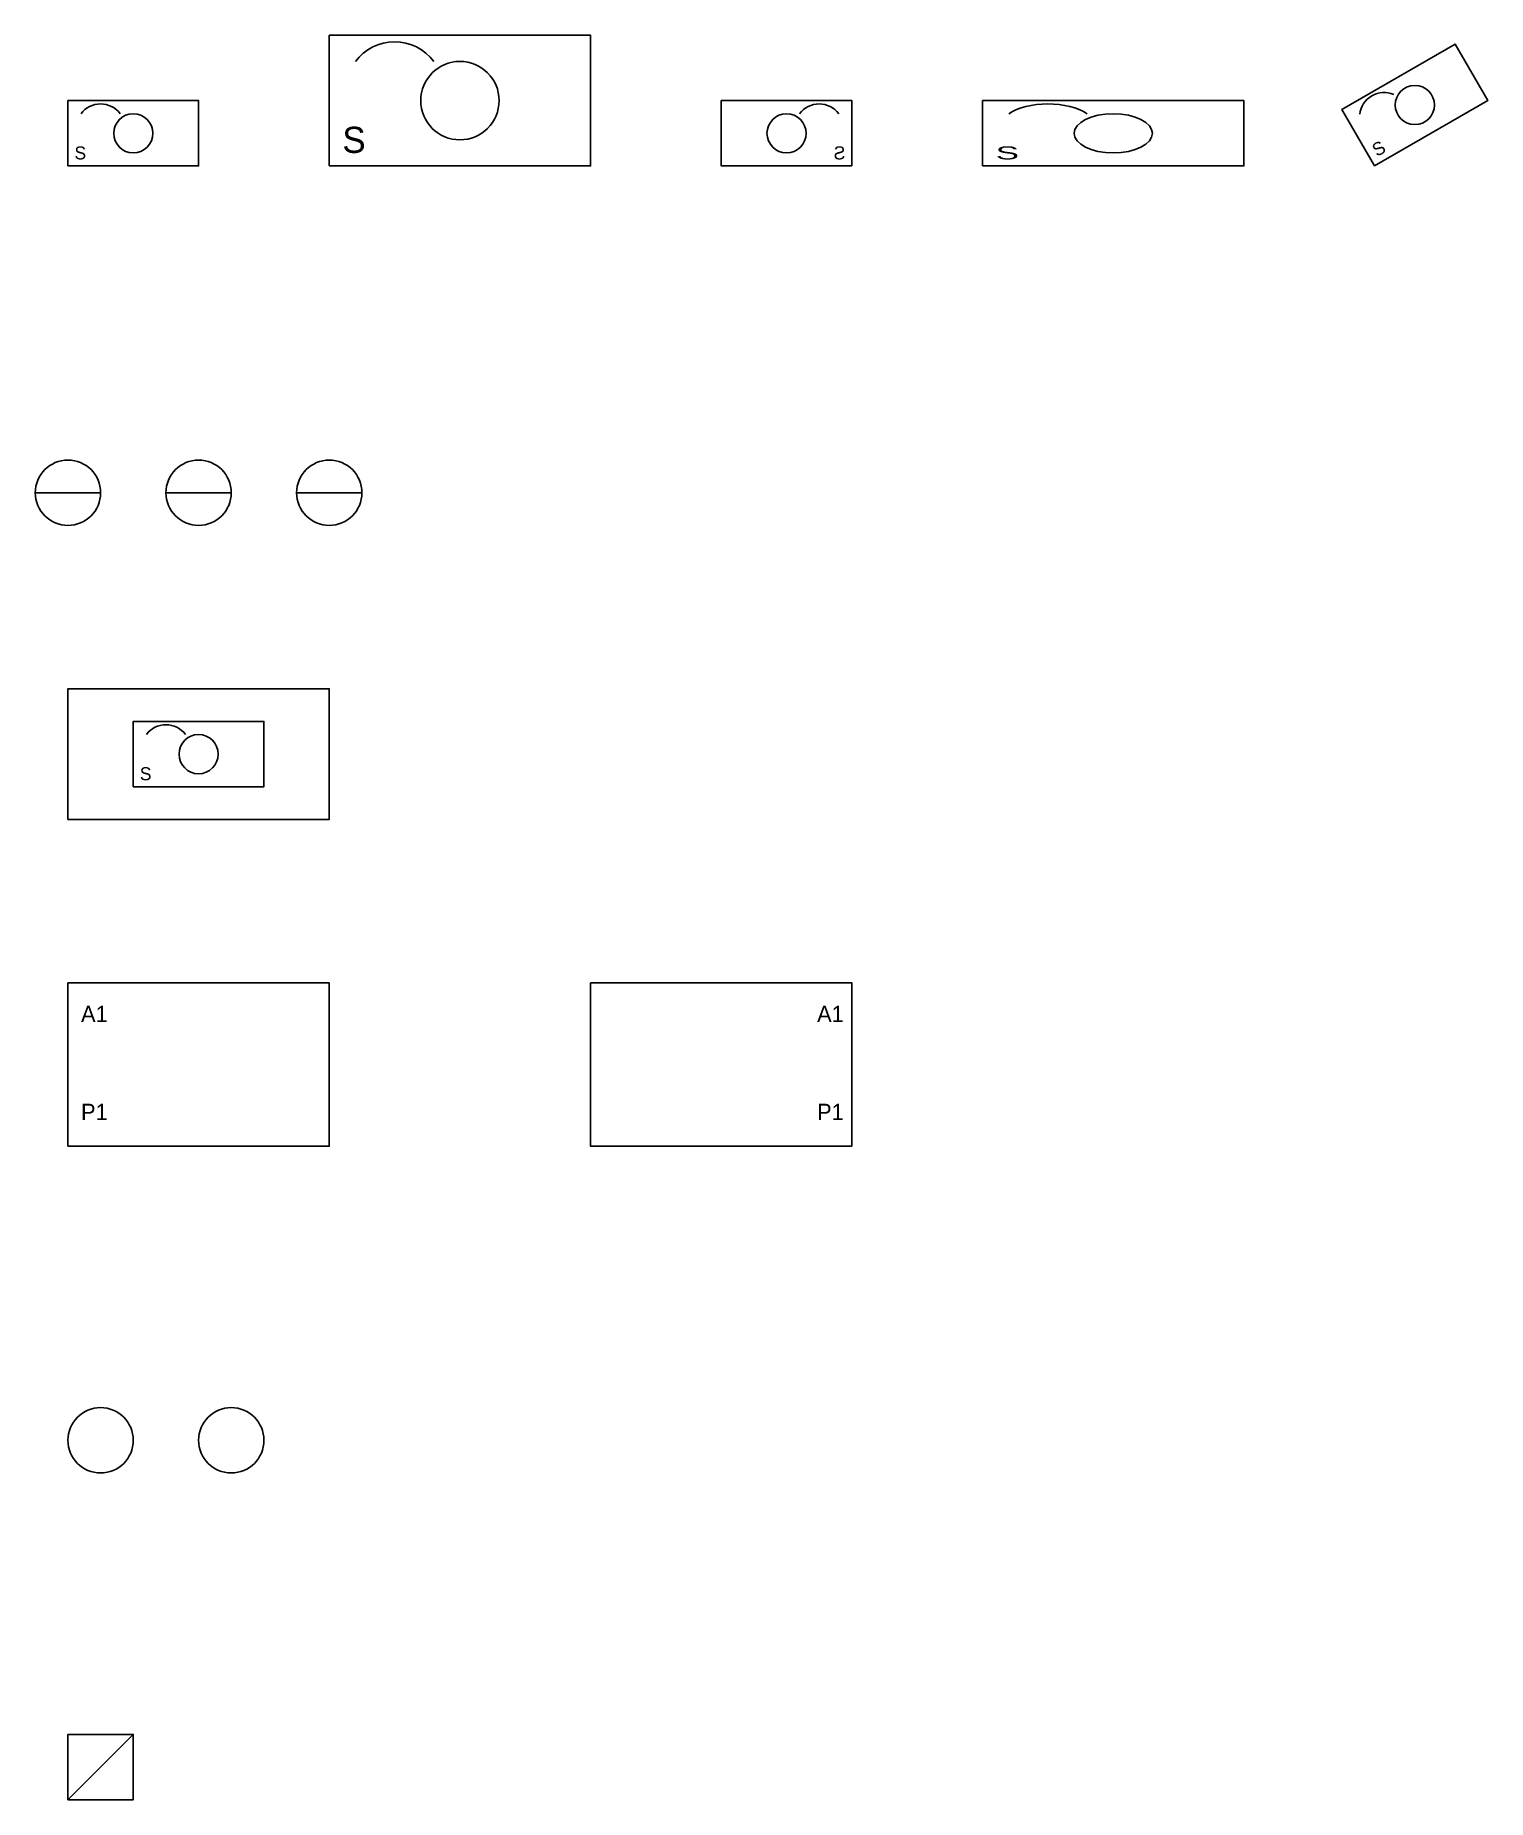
# Model space of a CAD drawing. Header units: millimetres. Extents: x -5 to 217, y -250 to 20.
import ezdxf

# ---------------------------------------------------------------- set-up
doc = ezdxf.new("R2010")
doc.units = ezdxf.units.MM
doc.layers.add('BLOCCHI', color=3, linetype='Continuous')

# ---------------------------------------------------------------- blocks, each defined once
blk = doc.blocks.new('SEMPLICE')
blk.add_lwpolyline([(0, 0), (20, 0), (20, 10), (0, 10)], close=True)
blk.add_circle((10, 5), 3)
blk.add_arc((5, 5.75), 3.75, 36.8699, 143.1301)
blk.add_text('S', height=2).set_placement((1, 1))
blk = doc.blocks.new('DABLOCCO')
at = {"color": 0}
blk.add_line((-5, 0), (5, 0), dxfattribs=at)
blk.add_circle((0, 0), 5, dxfattribs=at)
blk = doc.blocks.new('ESTERNO')
blk.add_lwpolyline([(0, 0), (40, 0), (40, 20), (0, 20)], close=True)
blk.add_blockref('SEMPLICE', (10, 5))
blk = doc.blocks.new('ATTRIBUTI')
blk.add_lwpolyline([(0, 0), (40, 0), (40, 25), (0, 25)], close=True)
blk.add_attdef('CODICE', (2, 19), '', height=2.5)
for tag, p, flags in [('NASCOSTO', (2, 14), 1), ('COSTANTE', (2, 9), 2), ('PRESET', (2, 4), 8)]:
    blk.add_attdef(tag, p, '', height=2.5, dxfattribs=dict(flags=flags))
blk = doc.blocks.new('RIDEFINITO')
blk.add_circle((5, 5), 5)
blk = doc.blocks.new('NON_ESPLODIBILE')
blk.add_line((0, 0), (10, 10))
blk.add_lwpolyline([(0, 0), (10, 0), (10, 10), (0, 10)], close=True)

msp = doc.modelspace()

# ---------------------------------------------------------------- block references
at = {"xscale": 2, "yscale": 2, "zscale": 2}
msp.add_blockref('SEMPLICE', (40, 0), dxfattribs=at)
at = {"rotation": 30}
msp.add_blockref('SEMPLICE', (200, 0), dxfattribs=at)
for name, p in [('SEMPLICE', (0, 0)), ('DABLOCCO', (0, -50)), ('ESTERNO', (0, -100)), ('RIDEFINITO', (0, -200)), ('RIDEFINITO', (20, -200)), ('NON_ESPLODIBILE', (0, -250))]:
    msp.add_blockref(name, p)
at = {"xscale": -1}
msp.add_blockref('SEMPLICE', (120, 0), dxfattribs=at)
at = {"xscale": 2, "zscale": 2}
msp.add_blockref('SEMPLICE', (140, 0), dxfattribs=at)
at = {"color": 1}
msp.add_blockref('DABLOCCO', (40, -50), dxfattribs=at)
ref = msp.add_blockref('ATTRIBUTI', (0, -150))
ref.add_attrib('PRESET', 'P1', (2, -146), dxfattribs={"height": 2.5, "flags": 8})
ref.add_attrib('CODICE', 'A1', (2, -131), dxfattribs={"height": 2.5})
ref = msp.add_blockref('ATTRIBUTI', (120, -150), dxfattribs=dict(xscale=-1))
ref.add_attrib('PRESET', 'P1', (114.67, -146), dxfattribs={"height": 2.5, "flags": 8})
ref.add_attrib('CODICE', 'A1', (114.67, -131), dxfattribs={"height": 2.5})
at = {"layer": 'BLOCCHI'}
msp.add_blockref('DABLOCCO', (20, -50), dxfattribs=at)

doc.saveas('drawing.dxf')
